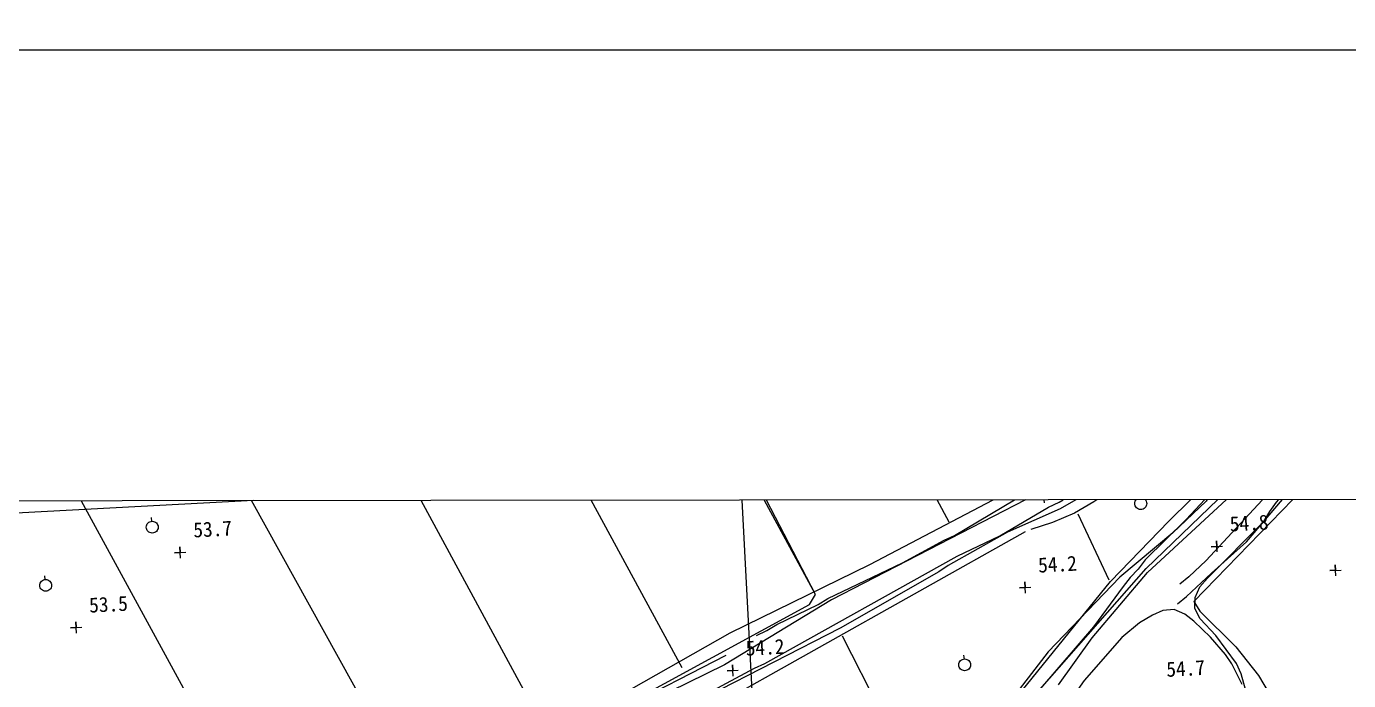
# Model space of a CAD drawing. Header units: millimetres. Extents: x 7782 to 8578, y 1103 to 1810.
# Drawn here: x 8306.9 to 8483.2, y 1535 to 1622.2 of the extents above; entities that cross this region are included whole.
import ezdxf
from ezdxf.xclip import XClip

# ---------------------------------------------------------------- set-up
doc = ezdxf.new("R2010")
doc.units = ezdxf.units.MM
doc.header["$LTSCALE"] = 10
doc.header["$MEASUREMENT"] = 0
doc.header["$XCLIPFRAME"] = 2
doc.layers.add('TX-PAPR', color=2, linetype='Continuous', plot=False)
doc.layers.add('TZ-BASE', color=253, linetype='Continuous')
doc.styles.add('GUL', font='GulimChe.ttf')

# ---------------------------------------------------------------- blocks, each defined once
blk = doc.blocks.new('JD-FHF5FSSG3AFD3')
at = {"layer": 'TZ-BASE'}
for p, q in [((527.59, 53.21, -17.94), (481.09, 138.78, -17.94)), ((504.35, 138.78, -17.84), (544.98, 63.62, -17.84)), ((563.19, 72.64, -17.54), (526.96, 138.79, -17.54)), ((532.14, 138.79), (550.79, -211.07)), ((509.48, 44.69, -17.94), (460.44, 135.1, -17.94)), ((459.86, 94.02, -18.14), (408.35, 65.16, -18.14)), ((492.43, 35.34, -18.14), (459.86, 94.02, -18.14)), ((552.62, 67.01, -19.11), (598, 90.81, -19.11)), ((545.34, 62.97, -18.11), (531.93, 88.91, -18.11)), ((609.36, 88.62, -18.11), (594.78, 72.97, -18.11)), ((608.06, 88.56, -18.11), (597.46, 75.46, -18.11)), ((699.93, 87.75), (25.88, 51.81)), ((577.84, 75.32, -13.11), (596.63, 86.14, -13.11)), ((442.56, 84.36, -18.14), (474.78, 25.37, -18.14)), ((611.09, 84.34, -13.11), (604.92, 75.55, -13.11)), ((589.88, 81.34, -18.11), (577.97, 74.4, -18.11)), ((592.48, 72.75, -19.11), (601.21, 81.36, -19.11)), ((602.82, 70.01, -13.11), (612.78, 81.7, -13.11)), ((581.85, 80.02, -18.11), (547.49, 62.26, -18.11)), ((563.91, 70.84, -19.11), (578.22, 79.42, -19.11)), ((611.18, 77.86, -16.11), (595.8, 62.05, -16.11)), ((575.88, 75.23, -17.8), (575.8, 76.73, -17.8)), ((583.72, 76.22, -19.11), (582.47, 75.35, -19.11)), ((589.48, 66.45, -18.11), (600.46, 77.04, -18.11)), ((589.64, 65.9, -17.11), (600.87, 76.3, -17.11)), ((606.84, 75.3, -17.11), (607.83, 76.47, -17.11)), ((569.92, 70.82, -13.11), (576.45, 74.65, -13.11)), ((577.97, 74.4, -18.11), (570.98, 71.32, -18.11)), ((576.45, 74.65, -13.11), (577.84, 75.32, -13.11)), ((582.47, 75.35, -19.11), (579.88, 73.82, -19.11)), ((597.46, 75.46, -18.11), (593, 71.2, -18.11)), ((604.92, 75.55, -13.11), (597.48, 67.5, -13.11)), ((605.95, 74.04, -17.11), (606.84, 75.3, -17.11)), ((456.85, 72.74, -17.67), (456.8, 73.26, -17.67)), ((576.98, 72.58, -19.11), (574.08, 71.65, -19.11)), ((579.88, 73.82, -19.11), (576.98, 72.58, -19.11)), ((584.54, 64.89, -17.84), (580.38, 73.72, -17.84)), ((584.69, 64.74, -19.11), (592.48, 72.75, -19.11)), ((594.78, 72.97, -18.11), (589.32, 67.6, -18.11)), ((597.62, 65.18, -17.11), (605.17, 72.73, -17.11)), ((605.17, 72.73, -17.11), (605.95, 74.04, -17.11)), ((573.34, 71.34, -17.59), (530.96, 47.58, -17.59)), ((562.52, 70.23, -19.11), (563.91, 70.84, -19.11)), ((570.98, 71.32, -18.11), (563.05, 66.87, -18.11)), ((564.23, 68.1, -13.11), (569.92, 70.82, -13.11)), ((593, 71.2, -18.11), (585.94, 65.31, -18.11)), ((460.67, 67.85, -18.42), (460.59, 69.35, -18.42)), ((460.59, 69.35, -18.42), (460.63, 68.6, -18.42)), ((556.98, 67.21, -19.11), (562.52, 70.23, -19.11)), ((598.13, 69.36, -17.29), (599.63, 69.44, -17.29)), ((598.88, 69.4, -17.29), (598.13, 69.36, -17.29)), ((598.15, 65.85, -13.11), (602.82, 70.01, -13.11)), ((598.92, 68.66, -17.29), (598.84, 70.15, -17.29)), ((598.84, 70.15, -17.29), (598.88, 69.4, -17.29)), ((459.88, 68.56, -18.42), (461.38, 68.64, -18.42)), ((460.63, 68.6, -18.42), (459.88, 68.56, -18.42)), ((533.96, 57.89, -19.11), (552.62, 67.01, -19.11)), ((538.61, 53.79, -13.11), (564.23, 68.1, -13.11)), ((547, 62.44, -19.11), (556.98, 67.21, -19.11)), ((589.32, 67.6, -18.11), (588.38, 66.38, -18.11)), ((597.48, 67.5, -13.11), (595.15, 65.32, -13.11)), ((442.63, 64.97, -17.67), (442.58, 65.49, -17.67)), ((561.81, 66.01, -18.11), (548.65, 58.5, -18.11)), ((563.05, 66.87, -18.11), (561.81, 66.01, -18.11)), ((575.26, 50.3, -18.11), (589.48, 66.45, -18.11)), ((585.94, 65.31, -18.11), (576.41, 55.33, -18.11)), ((582.26, 57.19, -17.11), (589.64, 65.9, -17.11)), ((587.34, 65.27, -18.11), (586.4, 64.06, -18.11)), ((588.38, 66.38, -18.11), (587.34, 65.27, -18.11)), ((595.15, 65.32, -13.11), (593.95, 64.35, -13.11)), ((594.82, 62.71, -13.11), (598.15, 65.85, -13.11)), ((613.96, 66.17, -16.94), (615.46, 66.25, -16.94)), ((614.71, 66.21, -16.94), (613.96, 66.17, -16.94)), ((614.75, 65.46, -16.94), (614.67, 66.96, -16.94)), ((614.67, 66.96, -16.94), (614.71, 66.21, -16.94)), ((563.45, 38.49, -19.11), (584.69, 64.74, -19.11)), ((572.57, 63.88, -17.95), (574.06, 63.96, -17.95)), ((573.31, 63.92, -17.95), (572.57, 63.88, -17.95)), ((573.35, 63.17, -17.95), (573.27, 64.67, -17.95)), ((573.27, 64.67, -17.95), (573.31, 63.92, -17.95)), ((586.4, 64.06, -18.11), (582.45, 58.65, -18.11)), ((595.99, 62.6, -17.11), (596.63, 64.01, -17.11)), ((596.63, 64.01, -17.11), (597.62, 65.18, -17.11)), ((547.49, 62.26, -18.11), (533.24, 53.58, -18.11)), ((544.55, 61.66, -18.11), (545.34, 62.97, -18.11)), ((545.71, 61.67, -19.11), (547, 62.44, -19.11)), ((593.63, 61.74, -13.11), (594.82, 62.71, -13.11)), ((595.8, 62.05, -16.11), (596.62, 60.76, -16.11)), ((595.96, 61.1, -17.11), (595.99, 62.6, -17.11)), ((510.95, 43.36, -18.11), (544.55, 61.66, -18.11)), ((540.22, 58.96, -19.11), (545.71, 61.67, -19.11)), ((590.3, 60.24, -17.11), (588.56, 59.22, -17.11)), ((591.7, 60.85, -17.11), (590.3, 60.24, -17.11)), ((593.2, 60.97, -17.11), (591.7, 60.85, -17.11)), ((594.61, 60.38, -17.11), (593.2, 60.97, -17.11)), ((595.83, 59.44, -17.11), (594.61, 60.38, -17.11)), ((596.68, 59.75, -17.11), (595.96, 61.1, -17.11)), ((596.62, 60.76, -16.11), (601.43, 55.99, -16.11)), ((446, 58.54, -18.57), (447.5, 58.62, -18.57)), ((446.75, 58.58, -18.57), (446, 58.54, -18.57)), ((446.79, 57.83, -18.57), (446.71, 59.33, -18.57)), ((446.71, 59.33, -18.57), (446.75, 58.58, -18.57)), ((548.65, 58.5, -18.11), (530.94, 49.43, -18.11)), ((537.48, 57.53, -19.11), (538.87, 58.19, -19.11)), ((538.87, 58.19, -19.11), (540.22, 58.96, -19.11)), ((582.45, 58.65, -18.11), (566.59, 40.33, -18.11)), ((588.56, 59.22, -17.11), (586.22, 57.24, -17.11)), ((598.06, 57.31, -17.11), (595.83, 59.44, -17.11)), ((598.76, 57.52, -17.11), (596.68, 59.75, -17.11)), ((513.62, 46.34, -19.11), (533.96, 57.89, -19.11)), ((548.91, 57.45, -17.84), (560.63, 34.55, -17.84)), ((577.76, 50.93, -17.11), (582.26, 57.19, -17.11)), ((586.22, 57.24, -17.11), (581.17, 51.52, -17.11)), ((600.04, 54.97, -17.11), (598.06, 57.31, -17.11)), ((601.5, 53.79, -17.11), (598.76, 57.52, -17.11)), ((502.97, 39.26, -19.11), (533.44, 54.88, -19.11)), ((565.21, 54.37, -18.04), (565.16, 54.89, -18.04)), ((576.41, 55.33, -18.11), (570.72, 48, -18.11)), ((600.9, 53.73, -17.11), (600.04, 54.97, -17.11)), ((601.43, 55.99, -16.11), (604.43, 52.16, -16.11)), ((533.24, 53.58, -18.11), (523.52, 48.82, -18.11)), ((529.18, 48.83, -13.11), (537.21, 53.17, -13.11)), ((534.36, 52.08, -17.87), (534.28, 53.58, -17.87)), ((534.28, 53.58, -17.87), (534.32, 52.83, -17.87)), ((537.21, 53.17, -13.11), (538.61, 53.79, -13.11)), ((602.28, 50.99, -17.11), (600.9, 53.73, -17.11)), ((602.12, 52.39, -17.11), (601.5, 53.79, -17.11)), ((533.57, 52.79, -17.87), (535.06, 52.87, -17.87)), ((534.32, 52.83, -17.87), (533.57, 52.79, -17.87)), ((581.17, 51.52, -17.11), (579.39, 48.99, -17.11)), ((602.95, 49.49, -17.11), (602.12, 52.39, -17.11)), ((604.43, 52.16, -16.11), (606.01, 49.57, -16.11))]:
    blk.add_line(p, q, dxfattribs=at)
for centre in [(588.74, 75.11, -17.99), (456.89, 71.97, -17.67), (442.68, 64.2, -17.67), (565.25, 53.6, -18.04)]:
    blk.add_circle(centre, 0.791, dxfattribs=at)
at = {"layer": 'TZ-BASE', "style": 'GUL'}
for s, p in [('53.7', (462.42, 70.59, -14.01)), ('54.8', (600.66, 71.39, -19.98)), ('54.2', (575.1, 65.9, -19.98)), ('53.5', (448.53, 60.56, -14.01)), ('54.2', (536.1, 54.81, -19.98)), ('54.7', (592.19, 51.99, -19.98))]:
    blk.add_text(s, height=2, rotation=3.0521, dxfattribs=at).set_placement(p)

msp = doc.modelspace()

# ---------------------------------------------------------------- linework, layer by layer
at = {"layer": 'TX-PAPR'}
for points in [[(7781.89, 1103.05), (8577.89, 1103.05), (8577.89, 1619.05), (7781.89, 1619.05)], [(7866.85, 1408.45), (8566.85, 1409.21), (8566.69, 1559.21), (7866.69, 1558.45)]]:
    msp.add_lwpolyline(points, close=True, dxfattribs=at)

# ---------------------------------------------------------------- block references
at = {"layer": 'TZ-BASE', "linetype": 'Continuous'}
ref = msp.add_blockref('JD-FHF5FSSG3AFD3', (7866.77, 1483.45), dxfattribs=at)
XClip(ref).set_block_clipping_path([(0.0821603095, -74.9999550004), (700.0817466289, -74.2388851682), (699.9174259504, 75.7610248326), (-0.0821603095, 74.9999550004)])

doc.saveas('drawing.dxf')
